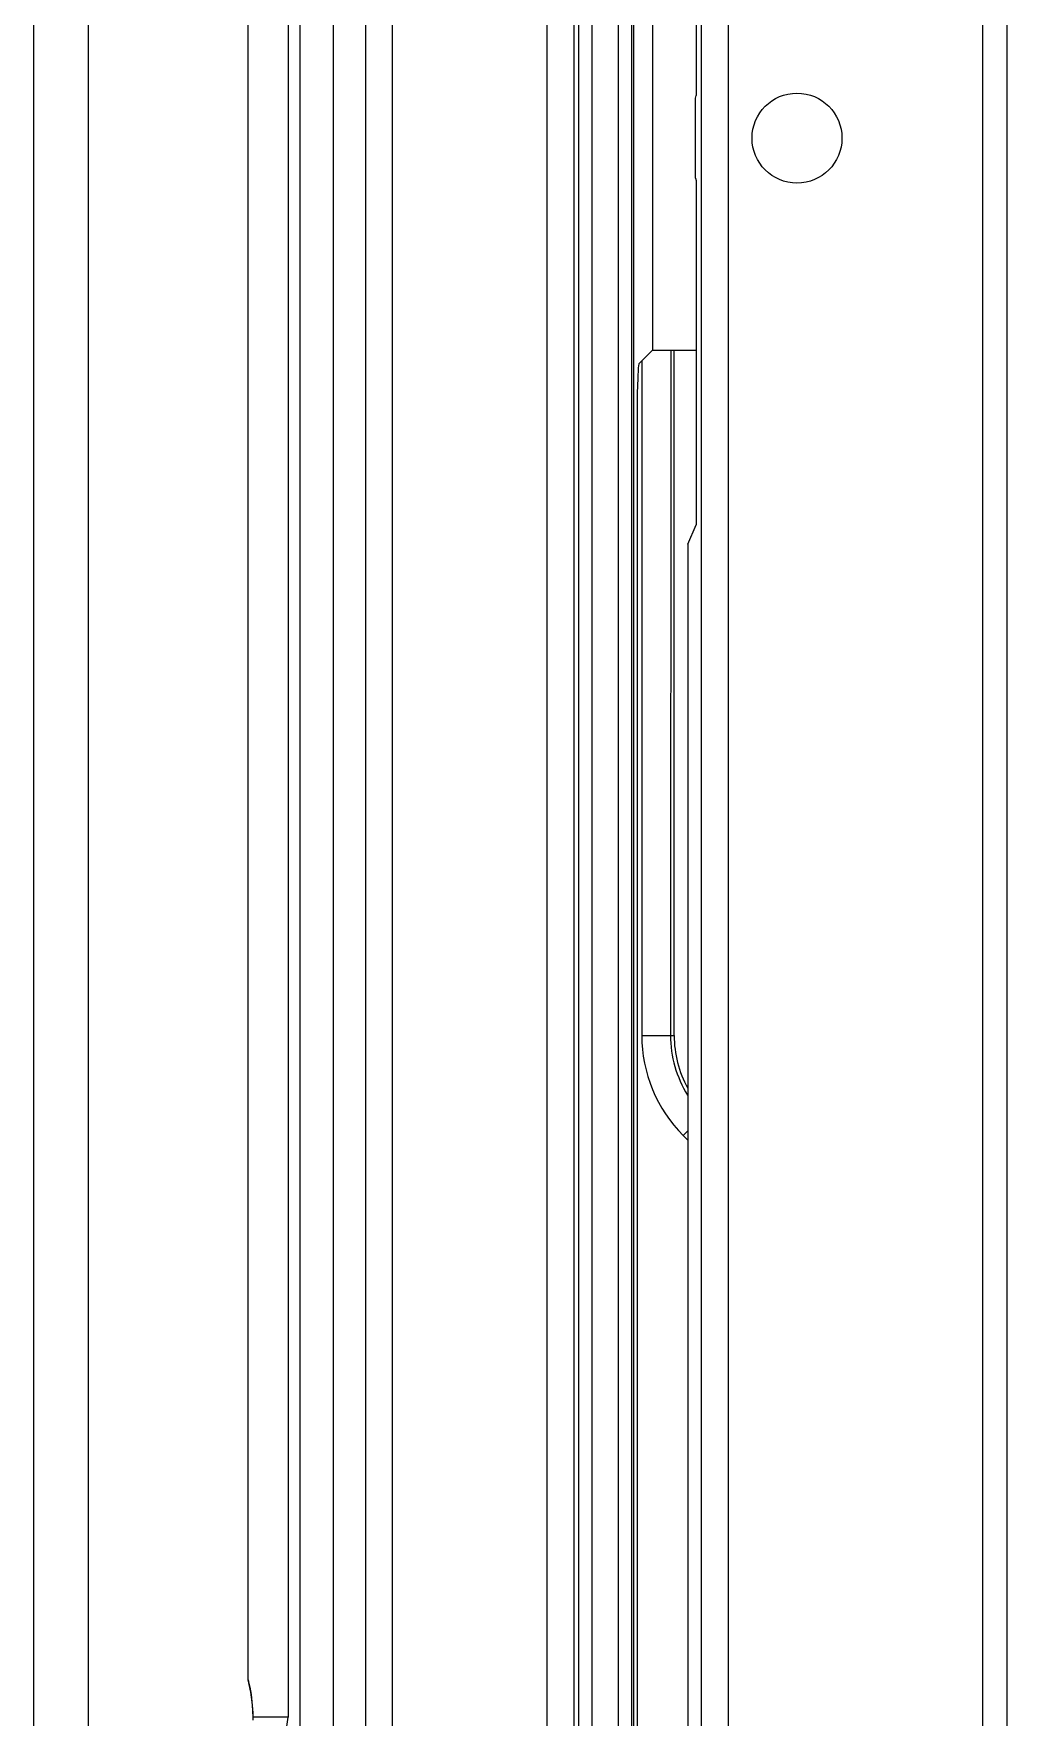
# Model space of a CAD drawing. Header units: millimetres. Extents: x -3132 to 28633, y 682 to 5849.
# Drawn here: x -705.2 to -669.5, y 2179.1 to 2240.9 of the extents above; entities that cross this region are included whole.
import ezdxf

# ---------------------------------------------------------------- set-up
doc = ezdxf.new("R2010")
doc.units = ezdxf.units.MM

msp = doc.modelspace()

# ---------------------------------------------------------------- linework, layer by layer
at = {"linetype": 'Continuous'}
for p, q in [((-669.454, 1998.486), (-669.454, 2425.883)), ((-695.402, 2411.041), (-695.402, 2104.595)), ((-694.176, 2105.401), (-694.176, 2378.386)), ((-703.17, 2354.378), (-703.17, 2117.202)), ((-683.17, 2351.292), (-683.17, 2122.824)), ((-693.004, 2349.108), (-693.004, 2125.007)), ((-692.005, 2125.058), (-692.005, 2349.058)), ((-686.346, 2349.058), (-686.346, 2125.058)), ((-685.346, 2125.108), (-685.346, 2349.007)), ((-685.188, 2348.769), (-685.188, 2125.347)), ((-684.688, 2125.372), (-684.688, 2348.743)), ((-683.732, 2348.752), (-683.732, 2125.364)), ((-683.224, 2124.897), (-683.224, 2349.219)), ((-705.17, 2134.298), (-705.17, 2339.817)), ((-670.37, 2339.4), (-670.37, 2134.716)), ((-680.687, 2329.82), (-680.687, 2144.295)), ((-679.688, 2144.295), (-679.688, 2329.82)), ((-695.833, 2294.987), (-695.835, 2179.129)), ((-697.308, 2180.505), (-697.308, 2293.611)), ((-680.874, 2251.238), (-680.874, 2238.615)), ((-682.472, 2244.835), (-682.472, 2229.281)), ((-680.891, 2238.527), (-680.874, 2238.615)), ((-680.891, 2235.589), (-680.891, 2238.527)), ((-680.891, 2235.589), (-680.874, 2235.501)), ((-680.874, 2235.501), (-680.874, 2222.878)), ((-682.973, 2228.781), (-682.472, 2229.281)), ((-682.472, 2229.281), (-680.874, 2229.281)), ((-681.8, 2229.281), (-681.811, 2204.142)), ((-681.676, 2204.142), (-681.676, 2229.281)), ((-682.864, 2228.889), (-682.864, 2204.142)), ((-683.032, 2227.719), (-683.032, 2123.058)), ((-681.17, 2222.162), (-680.874, 2222.878)), ((-681.17, 2222.162), (-681.17, 2144.295)), ((-682.864, 2204.142), (-681.676, 2204.142)), ((-681.17, 2200.648), (-681.345, 2200.473)), ((-681.345, 2200.473), (-681.17, 2200.299)), ((-695.835, 2179.129), (-697.121, 2179.129))]:
    msp.add_line(p, q, dxfattribs=at)
for points in [[(-682.973, 2228.781), (-682.994, 2228.626), (-683.014, 2228.241), (-683.032, 2227.719)], [(-697.121, 2179.129), (-697.148, 2179.591), (-697.208, 2180.051), (-697.308, 2180.505)], [(-697.308, 2180.505), (-697.275, 2180.372), (-697.246, 2180.239), (-697.221, 2180.105), (-697.198, 2179.972), (-697.179, 2179.837), (-697.164, 2179.703), (-697.151, 2179.569), (-697.142, 2179.434), (-697.136, 2179.299), (-697.134, 2179.165), (-697.134, 2179.03)], [(-697.677, 2174.816), (-696.713, 2176.023), (-696.065, 2177.487), (-695.84, 2179.129)]]:
    msp.add_lwpolyline(points, dxfattribs=at)
msp.add_circle((-677.17, 2237.058), 1.65, dxfattribs=at)
for radius, start, end in [(5.188, 180.00001, 224.99999), (4.134, 180.00001, 211.96945), (4, 180, 208.88345)]:
    msp.add_arc((-677.676, 2204.142), radius, start, end, dxfattribs=at)

doc.saveas('drawing.dxf')
